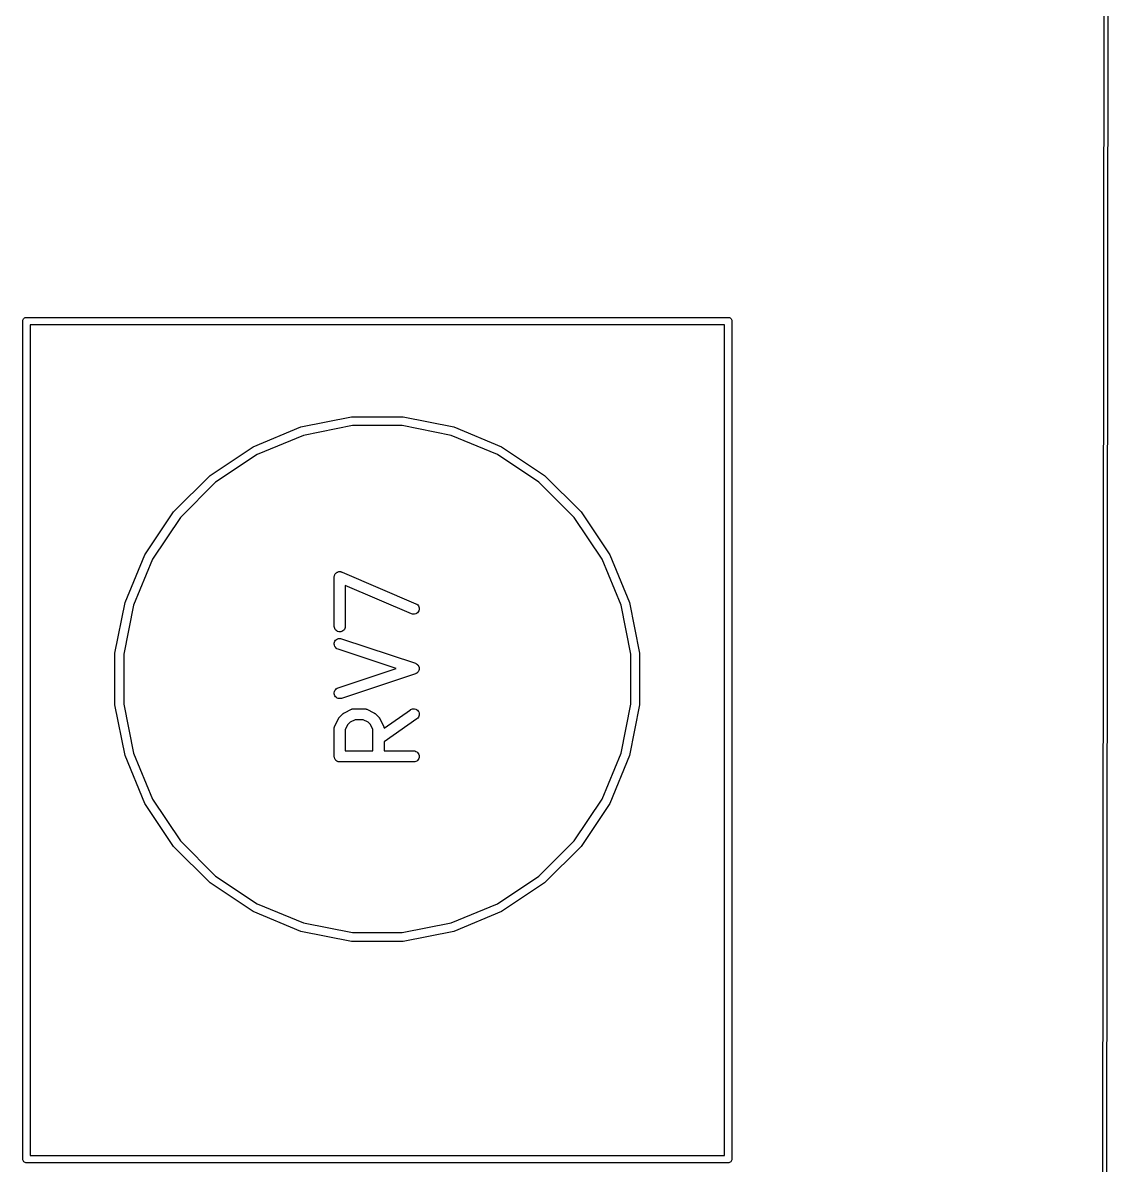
# Model space of a CAD drawing. Extents: x 20 to 116, y -135 to -20.
# Drawn here: x 101.26 to 116.03, y -108.39 to -92.92 of the extents above; entities that cross this region are included whole.
import ezdxf

# ---------------------------------------------------------------- set-up
doc = ezdxf.new("R2010")
doc.units = 0
doc.layers.add('BLACK', color=7, linetype='CONTINUOUS')

msp = doc.modelspace()

# ---------------------------------------------------------------- linework, layer by layer
at = {"layer": 'BLACK', "linetype": 'Continuous'}
for p, q in [((115.86, -134.975), (115.975, -20.025)), ((116.025, -20.0012), (115.91, -134.999)), ((101.26, -96.955), (101.261, -96.9452)), ((101.26, -96.9575), (101.26, -96.955)), ((101.26, -108.303), (101.26, -96.9575)), ((101.261, -96.9452), (101.264, -96.9358)), ((101.264, -96.9358), (101.268, -96.9271)), ((101.268, -96.9271), (101.274, -96.9195)), ((101.274, -96.9195), (101.282, -96.9132)), ((101.282, -96.9132), (101.291, -96.9086)), ((101.291, -96.9086), (101.3, -96.9057)), ((101.3, -96.9057), (101.308, -96.905)), ((101.308, -96.905), (101.31, -96.9048)), ((101.31, -96.9048), (101.312, -96.905)), ((101.312, -96.905), (110.808, -96.905)), ((110.808, -96.905), (110.81, -96.9048)), ((110.81, -96.9048), (110.812, -96.905)), ((110.812, -96.905), (110.82, -96.9057)), ((110.82, -96.9057), (110.829, -96.9086)), ((110.829, -96.9086), (110.838, -96.9132)), ((110.838, -96.9132), (110.846, -96.9195)), ((110.846, -96.9195), (110.852, -96.9271)), ((110.852, -96.9271), (110.856, -96.9358)), ((110.856, -96.9358), (110.859, -96.9452)), ((110.859, -96.9452), (110.86, -96.955)), ((110.86, -96.955), (110.86, -96.9574)), ((110.86, -96.9574), (110.86, -108.303)), ((101.36, -97.005), (101.36, -108.255)), ((110.76, -97.005), (101.36, -97.005)), ((110.76, -108.255), (110.76, -97.005)), ((104.377, -98.6565), (105.024, -98.3887)), ((105.024, -98.3887), (105.71, -98.2522)), ((105.722, -98.3716), (105.059, -98.5036)), ((105.71, -98.2522), (106.41, -98.2522)), ((106.398, -98.3716), (105.722, -98.3716)), ((107.061, -98.5036), (106.398, -98.3716)), ((106.41, -98.2522), (107.096, -98.3887)), ((107.096, -98.3887), (107.743, -98.6565)), ((105.059, -98.5036), (104.434, -98.7624)), ((107.686, -98.7624), (107.061, -98.5036)), ((103.795, -99.0454), (104.377, -98.6565)), ((107.743, -98.6565), (108.325, -99.0454)), ((104.434, -98.7624), (103.871, -99.1381)), ((108.249, -99.1381), (107.686, -98.7624)), ((103.3, -99.5402), (103.795, -99.0454)), ((103.871, -99.1381), (103.393, -99.6163)), ((108.727, -99.6163), (108.249, -99.1381)), ((108.325, -99.0454), (108.82, -99.5402)), ((102.912, -100.122), (103.3, -99.5402)), ((103.393, -99.6163), (103.017, -100.179)), ((109.103, -100.179), (108.727, -99.6163)), ((108.82, -99.5402), (109.208, -100.122)), ((102.644, -100.769), (102.912, -100.122)), ((103.017, -100.179), (102.759, -100.804)), ((109.361, -100.804), (109.103, -100.179)), ((109.208, -100.122), (109.476, -100.769)), ((105.478, -100.414), (105.479, -100.408)), ((105.479, -100.407), (105.481, -100.4)), ((105.479, -100.408), (105.479, -100.407)), ((105.479, -100.407), (105.479, -100.407)), ((105.481, -100.4), (105.483, -100.394)), ((105.483, -100.394), (105.484, -100.393)), ((105.484, -100.393), (105.487, -100.387)), ((105.484, -100.393), (105.484, -100.393)), ((105.487, -100.387), (105.49, -100.381)), ((105.49, -100.381), (105.491, -100.381)), ((105.491, -100.38), (105.495, -100.375)), ((105.491, -100.381), (105.491, -100.38)), ((105.495, -100.375), (105.5, -100.37)), ((105.5, -100.369), (105.506, -100.365)), ((105.5, -100.37), (105.5, -100.369)), ((105.5, -100.369), (105.5, -100.369)), ((105.506, -100.365), (105.511, -100.36)), ((105.511, -100.36), (105.512, -100.36)), ((105.512, -100.36), (105.518, -100.357)), ((105.512, -100.36), (105.512, -100.36)), ((105.518, -100.357), (105.524, -100.354)), ((105.524, -100.354), (105.525, -100.353)), ((105.525, -100.353), (105.531, -100.351)), ((105.525, -100.353), (105.525, -100.353)), ((105.531, -100.351), (105.538, -100.349)), ((105.538, -100.349), (105.539, -100.349)), ((105.539, -100.349), (105.539, -100.349)), ((105.539, -100.349), (105.546, -100.349)), ((105.546, -100.349), (105.553, -100.348)), ((105.553, -100.348), (105.553, -100.348)), ((105.553, -100.348), (105.561, -100.349)), ((105.553, -100.348), (105.553, -100.348)), ((105.561, -100.349), (105.567, -100.35)), ((105.567, -100.35), (105.568, -100.35)), ((105.568, -100.35), (105.568, -100.35)), ((105.568, -100.35), (105.575, -100.352)), ((105.575, -100.352), (105.581, -100.354)), ((105.581, -100.354), (105.582, -100.354)), ((105.582, -100.354), (105.582, -100.354)), ((105.582, -100.354), (106.582, -100.783)), ((105.477, -100.422), (105.478, -100.414)), ((105.477, -100.423), (105.477, -100.422)), ((105.477, -100.422), (105.477, -100.422)), ((105.477, -100.422), (105.477, -100.422)), ((105.477, -101.09), (105.477, -100.423)), ((106.523, -100.921), (105.627, -100.537)), ((105.627, -100.537), (105.627, -101.09)), ((102.507, -101.455), (102.644, -100.769)), ((102.759, -100.804), (102.627, -101.467)), ((106.582, -100.783), (106.583, -100.783)), ((106.583, -100.783), (106.596, -100.79)), ((106.596, -100.79), (106.607, -100.8)), ((106.607, -100.8), (106.616, -100.811)), ((106.616, -100.811), (106.622, -100.825)), ((106.626, -100.868), (106.621, -100.882)), ((106.622, -100.825), (106.626, -100.839)), ((106.626, -100.839), (106.627, -100.853)), ((106.627, -100.853), (106.626, -100.868)), ((109.493, -101.467), (109.361, -100.804)), ((109.476, -100.769), (109.613, -101.455)), ((106.537, -100.925), (106.523, -100.921)), ((106.551, -100.927), (106.537, -100.925)), ((106.566, -100.925), (106.551, -100.927)), ((106.58, -100.921), (106.566, -100.925)), ((106.593, -100.915), (106.58, -100.921)), ((106.604, -100.906), (106.593, -100.915)), ((106.614, -100.894), (106.604, -100.906)), ((106.621, -100.882), (106.614, -100.894)), ((105.479, -101.104), (105.477, -101.09)), ((105.483, -101.118), (105.479, -101.104)), ((105.49, -101.131), (105.483, -101.118)), ((105.499, -101.143), (105.49, -101.131)), ((105.51, -101.152), (105.499, -101.143)), ((105.523, -101.159), (105.51, -101.152)), ((105.537, -101.163), (105.523, -101.159)), ((105.552, -101.165), (105.537, -101.163)), ((105.566, -101.163), (105.552, -101.165)), ((105.58, -101.159), (105.566, -101.163)), ((105.593, -101.153), (105.58, -101.159)), ((105.605, -101.143), (105.593, -101.153)), ((105.614, -101.132), (105.605, -101.143)), ((105.621, -101.119), (105.614, -101.132)), ((105.626, -101.105), (105.621, -101.119)), ((105.627, -101.091), (105.626, -101.105)), ((105.627, -101.09), (105.627, -101.091)), ((105.478, -101.318), (105.481, -101.304)), ((105.478, -101.333), (105.478, -101.318)), ((105.48, -101.347), (105.478, -101.333)), ((105.481, -101.304), (105.487, -101.29)), ((105.487, -101.29), (105.496, -101.278)), ((105.496, -101.278), (105.507, -101.268)), ((105.507, -101.268), (105.519, -101.261)), ((105.519, -101.261), (105.533, -101.255)), ((105.533, -101.255), (105.547, -101.253)), ((105.547, -101.253), (105.562, -101.253)), ((105.562, -101.253), (105.576, -101.257)), ((105.576, -101.257), (106.576, -101.59)), ((102.507, -102.155), (102.507, -101.455)), ((102.627, -101.467), (102.627, -102.143)), ((105.485, -101.361), (105.48, -101.347)), ((105.493, -101.373), (105.485, -101.361)), ((105.503, -101.384), (105.493, -101.373)), ((105.514, -101.393), (105.503, -101.384)), ((105.528, -101.399), (105.514, -101.393)), ((105.529, -101.399), (105.528, -101.399)), ((106.315, -101.661), (105.529, -101.399)), ((109.493, -102.143), (109.493, -101.467)), ((109.613, -101.455), (109.613, -102.155)), ((106.576, -101.59), (106.577, -101.59)), ((106.577, -101.59), (106.582, -101.593)), ((106.582, -101.593), (106.587, -101.594)), ((106.587, -101.594), (106.588, -101.596)), ((106.588, -101.596), (106.59, -101.597)), ((106.59, -101.597), (106.595, -101.6)), ((106.595, -101.6), (106.599, -101.602)), ((106.599, -101.602), (106.6, -101.604)), ((106.6, -101.604), (106.602, -101.605)), ((106.602, -101.605), (106.606, -101.609)), ((106.606, -101.609), (106.609, -101.613)), ((106.609, -101.613), (106.611, -101.614)), ((106.611, -101.614), (106.612, -101.616)), ((106.612, -101.616), (106.615, -101.62)), ((106.615, -101.62), (106.618, -101.625)), ((106.618, -101.625), (106.619, -101.627)), ((106.619, -101.627), (106.62, -101.628)), ((106.62, -101.628), (106.622, -101.633)), ((106.622, -101.633), (106.624, -101.638)), ((106.624, -101.638), (106.624, -101.64)), ((106.624, -101.64), (106.625, -101.642)), ((106.625, -101.642), (106.626, -101.647)), ((105.529, -101.923), (106.315, -101.661)), ((106.576, -101.732), (105.576, -102.066)), ((106.581, -101.73), (106.576, -101.732)), ((106.586, -101.728), (106.581, -101.73)), ((106.588, -101.727), (106.586, -101.728)), ((106.589, -101.726), (106.588, -101.727)), ((106.594, -101.723), (106.589, -101.726)), ((106.598, -101.721), (106.594, -101.723)), ((106.6, -101.719), (106.598, -101.721)), ((106.601, -101.718), (106.6, -101.719)), ((106.605, -101.714), (106.601, -101.718)), ((106.609, -101.711), (106.605, -101.714)), ((106.61, -101.709), (106.609, -101.711)), ((106.612, -101.707), (106.61, -101.709)), ((106.614, -101.703), (106.612, -101.707)), ((106.617, -101.699), (106.614, -101.703)), ((106.618, -101.697), (106.617, -101.699)), ((106.619, -101.695), (106.618, -101.697)), ((106.621, -101.69), (106.619, -101.695)), ((106.623, -101.685), (106.621, -101.69)), ((106.624, -101.683), (106.623, -101.685)), ((106.625, -101.681), (106.624, -101.683)), ((106.626, -101.676), (106.625, -101.681)), ((106.626, -101.647), (106.627, -101.652)), ((106.627, -101.671), (106.626, -101.676)), ((106.627, -101.652), (106.627, -101.654)), ((106.627, -101.654), (106.627, -101.657)), ((106.627, -101.657), (106.627, -101.662)), ((106.627, -101.662), (106.627, -101.667)), ((106.627, -101.667), (106.627, -101.669)), ((106.627, -101.669), (106.627, -101.671)), ((105.485, -101.961), (105.493, -101.948)), ((105.493, -101.948), (105.503, -101.938)), ((105.503, -101.938), (105.515, -101.929)), ((105.515, -101.929), (105.529, -101.923)), ((105.478, -101.989), (105.48, -101.974)), ((105.478, -102.003), (105.478, -101.989)), ((105.481, -102.018), (105.478, -102.003)), ((105.48, -101.974), (105.485, -101.961)), ((105.487, -102.031), (105.481, -102.018)), ((105.495, -102.043), (105.487, -102.031)), ((105.506, -102.053), (105.495, -102.043)), ((105.518, -102.061), (105.506, -102.053)), ((105.532, -102.067), (105.518, -102.061)), ((105.546, -102.069), (105.532, -102.067)), ((105.561, -102.069), (105.546, -102.069)), ((105.575, -102.066), (105.561, -102.069)), ((105.576, -102.066), (105.575, -102.066)), ((102.644, -102.841), (102.507, -102.155)), ((102.627, -102.143), (102.759, -102.806)), ((105.607, -102.265), (105.611, -102.263)), ((105.611, -102.263), (105.614, -102.261)), ((105.614, -102.261), (105.709, -102.213)), ((105.709, -102.213), (105.71, -102.213)), ((105.71, -102.213), (105.712, -102.212)), ((105.712, -102.212), (105.714, -102.211)), ((105.714, -102.211), (105.719, -102.209)), ((105.719, -102.209), (105.724, -102.208)), ((105.724, -102.208), (105.726, -102.207)), ((105.726, -102.207), (105.728, -102.207)), ((105.728, -102.207), (105.733, -102.206)), ((105.733, -102.206), (105.738, -102.205)), ((105.738, -102.205), (105.741, -102.205)), ((105.741, -102.205), (105.743, -102.205)), ((105.743, -102.205), (105.886, -102.205)), ((105.886, -102.205), (105.887, -102.205)), ((105.887, -102.205), (105.889, -102.205)), ((105.889, -102.205), (105.891, -102.205)), ((105.891, -102.205), (105.896, -102.206)), ((105.896, -102.206), (105.901, -102.207)), ((105.901, -102.207), (105.903, -102.208)), ((105.903, -102.208), (105.906, -102.208)), ((105.906, -102.208), (105.91, -102.21)), ((105.91, -102.21), (105.915, -102.211)), ((105.915, -102.211), (105.917, -102.212)), ((105.917, -102.212), (105.919, -102.213)), ((105.919, -102.213), (106.014, -102.261)), ((106.014, -102.261), (106.015, -102.261)), ((106.015, -102.261), (106.019, -102.264)), ((106.019, -102.264), (106.023, -102.266)), ((106.151, -102.47), (106.509, -102.219)), ((106.509, -102.219), (106.51, -102.218)), ((106.51, -102.218), (106.523, -102.211)), ((106.523, -102.211), (106.537, -102.207)), ((106.537, -102.207), (106.552, -102.205)), ((106.552, -102.205), (106.566, -102.207)), ((106.566, -102.207), (106.58, -102.211)), ((106.58, -102.211), (106.593, -102.217)), ((106.593, -102.217), (106.605, -102.226)), ((106.605, -102.226), (106.614, -102.238)), ((106.614, -102.238), (106.621, -102.25)), ((106.621, -102.25), (106.626, -102.264)), ((106.626, -102.264), (106.627, -102.279)), ((109.361, -102.806), (109.493, -102.143)), ((109.613, -102.155), (109.476, -102.841)), ((105.485, -102.437), (105.533, -102.342)), ((105.533, -102.341), (105.536, -102.337)), ((105.533, -102.342), (105.533, -102.341)), ((105.536, -102.337), (105.538, -102.334)), ((105.538, -102.334), (105.54, -102.331)), ((105.54, -102.331), (105.541, -102.329)), ((105.541, -102.329), (105.544, -102.326)), ((105.544, -102.326), (105.547, -102.322)), ((105.547, -102.322), (105.595, -102.275)), ((105.595, -102.274), (105.599, -102.271)), ((105.595, -102.275), (105.595, -102.274)), ((105.599, -102.271), (105.602, -102.269)), ((105.602, -102.269), (105.604, -102.267)), ((105.604, -102.267), (105.607, -102.265)), ((105.692, -102.389), (105.662, -102.42)), ((105.761, -102.355), (105.692, -102.389)), ((105.868, -102.355), (105.761, -102.355)), ((105.937, -102.389), (105.868, -102.355)), ((105.967, -102.42), (105.937, -102.389)), ((106.023, -102.266), (106.025, -102.268)), ((106.025, -102.268), (106.028, -102.269)), ((106.028, -102.269), (106.031, -102.272)), ((106.031, -102.272), (106.034, -102.275)), ((106.034, -102.275), (106.082, -102.322)), ((106.082, -102.322), (106.082, -102.323)), ((106.082, -102.323), (106.085, -102.326)), ((106.085, -102.326), (106.088, -102.33)), ((106.088, -102.33), (106.09, -102.332)), ((106.09, -102.332), (106.091, -102.335)), ((106.091, -102.335), (106.093, -102.338)), ((106.093, -102.338), (106.096, -102.342)), ((106.096, -102.342), (106.143, -102.437)), ((106.595, -102.342), (106.151, -102.653)), ((106.607, -102.332), (106.595, -102.342)), ((106.616, -102.321), (106.607, -102.332)), ((106.622, -102.308), (106.616, -102.321)), ((106.626, -102.294), (106.622, -102.308)), ((106.627, -102.279), (106.626, -102.294)), ((105.477, -102.47), (105.478, -102.467)), ((105.477, -102.471), (105.477, -102.47)), ((105.477, -102.852), (105.477, -102.471)), ((105.478, -102.46), (105.479, -102.455)), ((105.478, -102.465), (105.478, -102.46)), ((105.478, -102.467), (105.478, -102.465)), ((105.479, -102.455), (105.48, -102.453)), ((105.48, -102.451), (105.482, -102.446)), ((105.48, -102.453), (105.48, -102.451)), ((105.482, -102.446), (105.483, -102.441)), ((105.483, -102.441), (105.485, -102.439)), ((105.485, -102.439), (105.485, -102.437)), ((105.662, -102.42), (105.627, -102.488)), ((105.627, -102.488), (105.627, -102.777)), ((106.001, -102.488), (105.967, -102.42)), ((106.001, -102.777), (106.001, -102.488)), ((106.143, -102.437), (106.144, -102.438)), ((106.144, -102.438), (106.144, -102.44)), ((106.144, -102.44), (106.146, -102.442)), ((106.146, -102.442), (106.147, -102.447)), ((106.147, -102.447), (106.149, -102.452)), ((106.149, -102.452), (106.149, -102.454)), ((106.149, -102.454), (106.15, -102.456)), ((106.15, -102.456), (106.15, -102.461)), ((106.15, -102.461), (106.151, -102.466)), ((106.151, -102.466), (106.151, -102.469)), ((106.151, -102.469), (106.151, -102.47)), ((106.151, -102.653), (106.151, -102.777)), ((102.912, -103.488), (102.644, -102.841)), ((102.759, -102.806), (103.017, -103.431)), ((105.478, -102.859), (105.477, -102.852)), ((105.479, -102.866), (105.478, -102.859)), ((105.481, -102.873), (105.479, -102.866)), ((105.479, -102.866), (105.479, -102.866)), ((105.479, -102.866), (105.479, -102.866)), ((105.483, -102.88), (105.481, -102.873)), ((105.486, -102.886), (105.483, -102.88)), ((105.483, -102.88), (105.483, -102.88)), ((105.483, -102.88), (105.483, -102.88)), ((105.627, -102.777), (106.001, -102.777)), ((106.151, -102.777), (106.552, -102.777)), ((106.552, -102.777), (106.553, -102.777)), ((106.553, -102.777), (106.568, -102.778)), ((106.568, -102.778), (106.582, -102.783)), ((106.582, -102.783), (106.595, -102.79)), ((106.595, -102.79), (106.606, -102.799)), ((106.606, -102.799), (106.615, -102.811)), ((106.615, -102.811), (106.622, -102.824)), ((106.622, -102.881), (106.615, -102.894)), ((106.622, -102.824), (106.626, -102.838)), ((106.626, -102.867), (106.622, -102.881)), ((106.626, -102.838), (106.627, -102.852)), ((106.627, -102.852), (106.626, -102.867)), ((109.103, -103.431), (109.361, -102.806)), ((109.476, -102.841), (109.208, -103.488)), ((105.49, -102.893), (105.486, -102.886)), ((105.494, -102.899), (105.49, -102.893)), ((105.49, -102.893), (105.49, -102.893)), ((105.49, -102.893), (105.49, -102.893)), ((105.499, -102.904), (105.494, -102.899)), ((105.499, -102.905), (105.499, -102.904)), ((105.499, -102.904), (105.499, -102.904)), ((105.505, -102.909), (105.499, -102.905)), ((105.51, -102.914), (105.505, -102.909)), ((105.517, -102.917), (105.51, -102.914)), ((105.51, -102.914), (105.51, -102.914)), ((105.51, -102.914), (105.51, -102.914)), ((105.523, -102.921), (105.517, -102.917)), ((105.53, -102.923), (105.523, -102.921)), ((105.523, -102.921), (105.523, -102.921)), ((105.523, -102.921), (105.523, -102.921)), ((105.537, -102.925), (105.53, -102.923)), ((105.544, -102.926), (105.537, -102.925)), ((105.537, -102.925), (105.537, -102.925)), ((105.537, -102.925), (105.537, -102.925)), ((105.551, -102.927), (105.544, -102.926)), ((105.552, -102.927), (105.551, -102.927)), ((106.552, -102.927), (105.552, -102.927)), ((105.552, -102.927), (105.552, -102.927)), ((105.552, -102.927), (105.552, -102.927)), ((105.552, -102.927), (105.552, -102.927)), ((106.567, -102.925), (106.552, -102.927)), ((106.581, -102.921), (106.567, -102.925)), ((106.594, -102.914), (106.581, -102.921)), ((106.605, -102.905), (106.594, -102.914)), ((106.615, -102.894), (106.605, -102.905)), ((103.3, -104.07), (102.912, -103.488)), ((103.017, -103.431), (103.393, -103.994)), ((108.727, -103.994), (109.103, -103.431)), ((109.208, -103.488), (108.82, -104.07)), ((103.795, -104.565), (103.3, -104.07)), ((103.393, -103.994), (103.871, -104.472)), ((108.249, -104.472), (108.727, -103.994)), ((108.82, -104.07), (108.325, -104.565)), ((104.377, -104.953), (103.795, -104.565)), ((103.871, -104.472), (104.434, -104.848)), ((107.686, -104.848), (108.249, -104.472)), ((108.325, -104.565), (107.743, -104.953)), ((104.434, -104.848), (105.059, -105.106)), ((107.061, -105.106), (107.686, -104.848)), ((105.024, -105.221), (104.377, -104.953)), ((107.743, -104.953), (107.096, -105.221)), ((105.059, -105.106), (105.722, -105.238)), ((106.398, -105.238), (107.061, -105.106)), ((105.71, -105.358), (105.024, -105.221)), ((106.41, -105.358), (105.71, -105.358)), ((105.722, -105.238), (106.398, -105.238)), ((107.096, -105.221), (106.41, -105.358)), ((101.36, -108.255), (110.76, -108.255)), ((101.26, -108.305), (101.26, -108.303)), ((101.261, -108.315), (101.26, -108.305)), ((101.264, -108.324), (101.261, -108.315)), ((101.268, -108.333), (101.264, -108.324)), ((101.274, -108.341), (101.268, -108.333)), ((101.282, -108.347), (101.274, -108.341)), ((101.291, -108.351), (101.282, -108.347)), ((101.3, -108.354), (101.291, -108.351)), ((101.31, -108.355), (101.3, -108.354)), ((101.312, -108.355), (101.31, -108.355)), ((110.808, -108.355), (101.312, -108.355)), ((110.81, -108.355), (110.808, -108.355)), ((110.812, -108.355), (110.81, -108.355)), ((110.82, -108.354), (110.812, -108.355)), ((110.829, -108.351), (110.82, -108.354)), ((110.838, -108.347), (110.829, -108.351)), ((110.846, -108.341), (110.838, -108.347)), ((110.852, -108.333), (110.846, -108.341)), ((110.856, -108.324), (110.852, -108.333)), ((110.859, -108.315), (110.856, -108.324)), ((110.86, -108.305), (110.859, -108.315)), ((110.86, -108.303), (110.86, -108.305))]:
    msp.add_line(p, q, dxfattribs=at)

doc.saveas('drawing.dxf')
